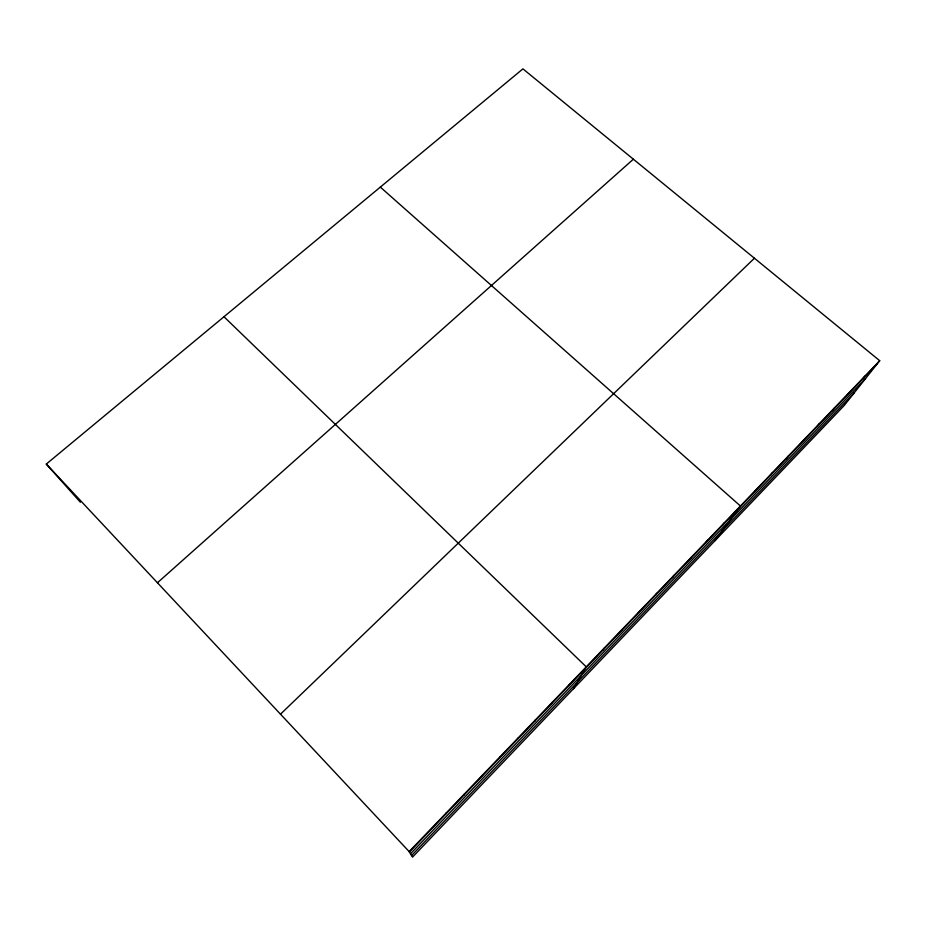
<?xml version="1.0" encoding="UTF-8"?>
<svg xmlns="http://www.w3.org/2000/svg" width="926" height="926" viewBox="0 0 926 926"><rect width="100%" height="100%" fill="white"/><g stroke="black" fill="none" stroke-linecap="round" stroke-linejoin="round"><path stroke-width="1.39" d="M446.205 813.63L446.216 812.947M464.285 794.774L464.424 793.952M482.157 776.115L482.423 775.178M499.832 757.676L500.214 756.611M517.31 739.434L517.819 738.253M534.591 721.412L535.216 720.104M551.676 703.575L552.417 702.151M568.576 685.934L569.432 684.395M573.507 688.689L586.251 666.847L223.976 316.75M603.115 649.89L604.192 648.131M620.733 631.509L621.925 629.634M638.153 613.336L639.449 611.357M655.365 595.383L656.765 593.288M672.369 577.627L673.885 575.428M689.199 560.08L690.808 557.776M705.82 542.717L707.533 540.321M722.268 525.563L724.074 523.063M715.057 540.622L740.43 506.001L380.331 187.11M754.597 491.822L756.6 489.136M770.501 475.235L772.585 472.457M786.22 458.821L788.396 455.951M801.766 442.593L804.034 439.642M817.149 426.55L819.498 423.506M832.37 410.669L834.789 407.544M847.417 394.962L849.929 391.756M862.303 379.428L864.896 376.141M879.7 360.7L844.049 405.681L412.498 857.129L409.165 851.607L46.3 464.065L522.935 68.871L879.7 360.7L409.165 851.607M409.419 852.024L877.038 364.057M410.496 853.807L865.567 378.537M411.549 855.543L854.374 392.67M280.485 714.178L754.435 258.227M157.443 582.767L633.361 159.203M46.3 464.065L80.4 502.251"/></g></svg>
